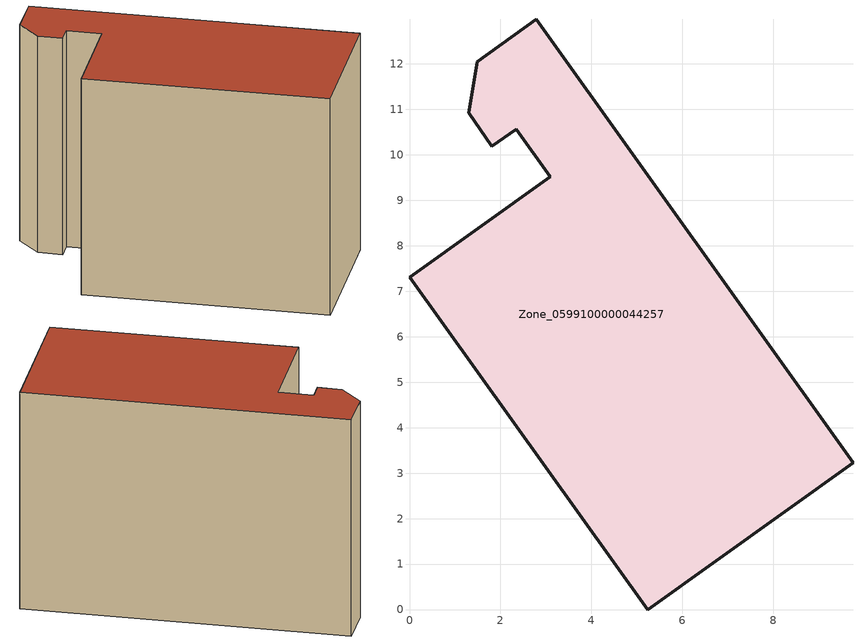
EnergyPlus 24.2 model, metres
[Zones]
Zone_0599100000044257
 floor ground (C_G): 3.09,9.52 2.34,10.57 1.81,10.19 1.3,10.93 1.49,12.05 2.79,12.98 9.75,3.23 5.24,0 0,7.31 z0
 wall outside (C_F): 5.24,0 9.75,3.23 2.79,12.98 1.49,12.05 1.3,10.93 1.81,10.19 2.34,10.57 3.09,9.52 0,7.31 5.24,0 z0:8.47
 roof outside (C_R): 2.34,10.57 3.09,9.52 0,7.31 5.24,0 9.75,3.23 2.79,12.98 1.49,12.05 1.3,10.93 1.81,10.19 z8.47
[BUILDING]
Pand.0599100000044257: North Axis=0; Terrain=City; Loads Convergence Tolerance Value=0.04; Temperature Convergence Tolerance Value=0.4; Solar Distribution=FullExterior; Maximum Number of Warmup Days=25; Minimum Number of Warmup Days=1
[Site:Location]
Rotterdam.The.Hague.AP_ZH_NLD Design_Conditions: Latitude=51.96; Longitude=4.45; Time Zone=1; Elevation=-4.5
[SITE:GROUNDTEMPERATURE:BUILDINGSURFACE]
18, 18, 18, 18, 18, 18, 18, 18, 18, 18, 18, 18
[MATERIAL] Thermal Absorptance=0.9; Solar Absorptance=0.7; Visible Absorptance=0.7
Name | Roughness | Thickness | Conductivity | Density | Specific Heat
G.TI.1975-1991 | MediumSmooth | 0.15 | 0.288461 | 540 | 1210
F.TI.1975-1991 | Rough | 0.3 | 0.230769 | 1920 | 840
R.TI.1975-1991 | MediumRough | 0.2 | 0.153846 | 1500 | 1000
[CONSTRUCTION]
C_G: G.TI.1975-1991
C_F: F.TI.1975-1991
C_R: R.TI.1975-1991
[ZONE]
Zone_0599100000044257: Type=1; Multiplier=1; Ceiling Height=Autocalculate; Volume=Autocalculate; Floor Area=autocalculate; Part of Total Floor Area=Yes
[ZONEINFILTRATION:DESIGNFLOWRATE]
Infil_Zone_0599100000044257: Zone or ZoneList or Space or SpaceList=Zone_0599100000044257; Schedule=AlwaysOn; Design Flow Rate Calculation Method=Flow/Area; Flow Rate per Floor Area=0.003; Constant Term Coefficient=1; Temperature Term Coefficient=0; Velocity Term Coefficient=0; Velocity Squared Term Coefficient=0
[HVACTEMPLATE:ZONE:IDEALLOADSAIRSYSTEM]
Zone_0599100000044257: Maximum Heating Supply Air Temperature=50; Minimum Cooling Supply Air Temperature=13; Maximum Heating Supply Air Humidity Ratio=0.0156; Minimum Cooling Supply Air Humidity Ratio=0.0077; Heating Limit=NoLimit; Cooling Limit=NoLimit; Dehumidification Control Type=ConstantSensibleHeatRatio; Cooling Sensible Heat Ratio=0.7; Dehumidification Setpoint=60; Humidification Control Type=None; Humidification Setpoint=30; Outdoor Air Method=None; Outdoor Air Flow Rate per Person=0.00944; Outdoor Air Flow Rate per Zone Floor Area=0; Outdoor Air Flow Rate per Zone=0; Demand Controlled Ventilation Type=None; Outdoor Air Economizer Type=NoEconomizer; Heat Recovery Type=None; Sensible Heat Recovery Effectiveness=0.7; Latent Heat Recovery Effectiveness=0.65
[ZONECONTROL:THERMOSTAT]
ThermostatControl_Zone_0599100000044257: Zone or ZoneList=Zone_0599100000044257; Control Type Schedule=DualSetpointControlType; Control 1=Thermostat_Zone_0599100000044257; Temperature Difference Between Cutout And Setpoint=0
[THERMOSTATSETPOINT:DUALSETPOINT]
Thermostat_Zone_0599100000044257: Heating Setpoint Temperature Schedule=HeatingSetpoint_Zone_0599100000044257; Cooling Setpoint Temperature Schedule=CoolingSetpoint_Zone_0599100000044257
[SCHEDULE:COMPACT]
HeatingSetpoint_Zone_0599100000044257: Through: 12/31, For: AllDays, Until: 24:00, 21
CoolingSetpoint_Zone_0599100000044257: Through: 12/31, For: AllDays, Until: 24:00, 24
DualSetpointControlType: Through: 12/31, For: AllDays, Until: 24:00, 4
AlwaysOn: Through: 12/31, For: AllDays, Until: 24:00, 1
